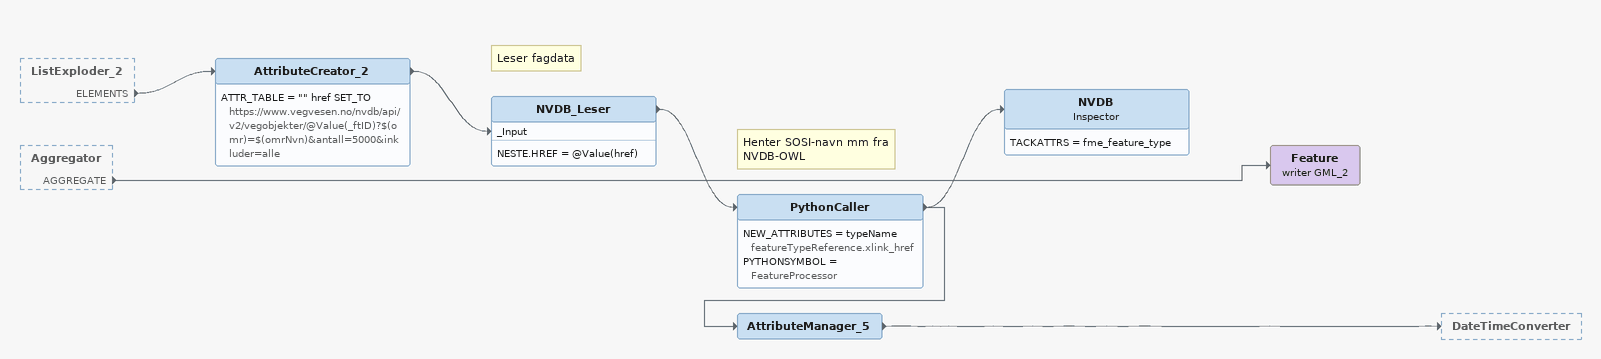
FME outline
ListExploder_2 [outside]
    ELEMENTS -> AttributeCreator_2
Aggregator [outside]
    AGGREGATE -> Feature (writer GML_2)
AttributeCreator_2
    ATTR_TABLE = "" href SET_TO https://www.vegvesen.no/nvdb/api/v2/vegobjekter/@Value(_ftID)?$(omr)=$(omrNvn)&antall=5000&inkluder=alle
    -> NVDB_Leser [_Input]
Note: Leser fagdata
NVDB_Leser
    NESTE.HREF = @Value(href)
    -> PythonCaller
Note: Henter SOSI-navn mm fra NVDB-OWL
PythonCaller
    NEW_ATTRIBUTES = typeName featureTypeReference.xlink_href
    PYTHONSYMBOL = FeatureProcessor
    -> AttributeManager_5
    -> NVDB
NVDB: Inspector
    TACKATTRS = fme_feature_type
AttributeManager_5
    -> DateTimeConverter
Feature (writer GML_2)
